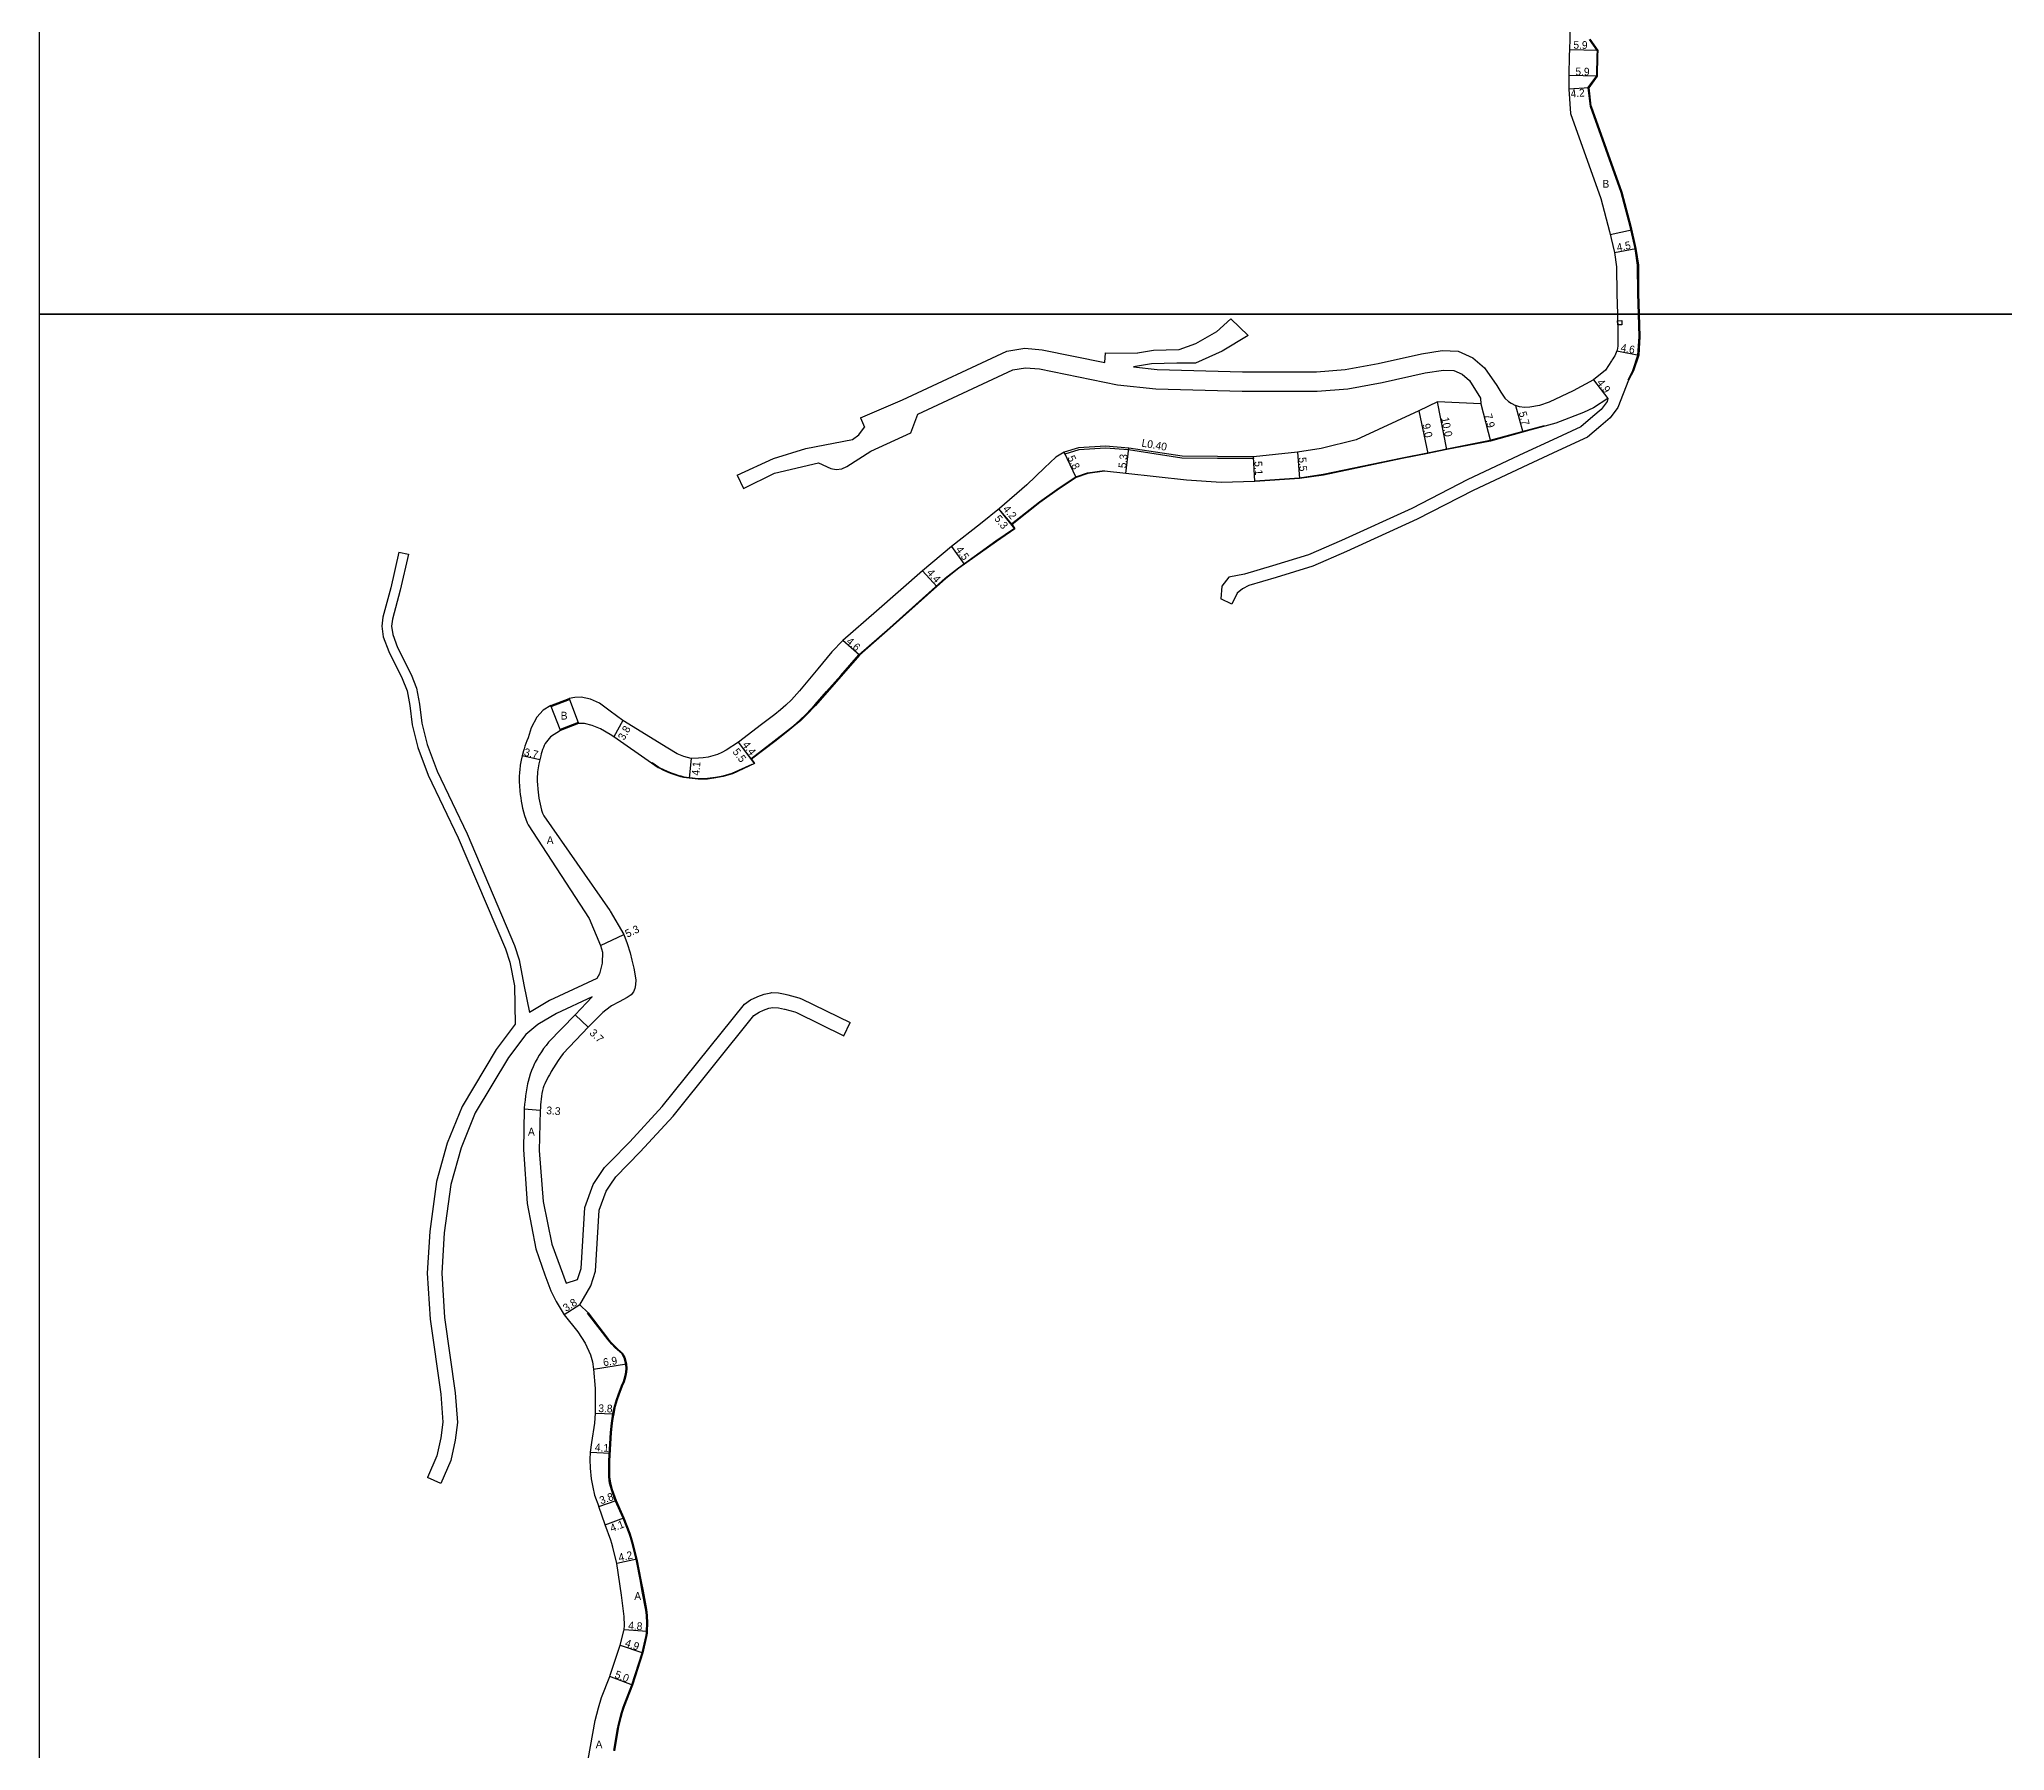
# Model space of a CAD drawing. Header units: metres. Extents: x -24000 to -21600, y -102000 to -99000.
# Drawn here: x -24000 to -23595, y -99896.1 to -99543.3 of the extents above; entities that cross this region are included whole.
import ezdxf

# ---------------------------------------------------------------- set-up
doc = ezdxf.new("R2010")
doc.units = ezdxf.units.M
doc.header["$LTSCALE"] = 2.5
for name, color, linetype in [('側溝・桝', 7, 'Continuous'), ('図郭', 7, 'Continuous'), ('幅員', 7, 'Continuous'), ('歩道・分離帯・安全施設', 7, 'Continuous'), ('舗装', 7, 'Continuous'), ('道路', 7, 'Continuous')]:
    doc.layers.add(name, color=color, linetype=linetype)
doc.styles.get("Standard").update_dxf_attribs({"font": ''})
doc.styles.get('Standard').set_extended_font_data('@MS PGothic')

msp = doc.modelspace()

# ---------------------------------------------------------------- linework, layer by layer
at = {"layer": '側溝・桝', "flags": 128}
msp.add_lwpolyline([(-23674.74, -99601.36), (-23673.89, -99601.33), (-23673.87, -99602.18), (-23674.72, -99602.2)], close=True, dxfattribs=at)
at = {"layer": '側溝・桝'}
msp.add_lwpolyline([(-23749.73, -99629.79), (-23757.2, -99629.77), (-23764.52, -99629.67), (-23775.52, -99628), (-23780.26, -99627.64), (-23785.75, -99627.96), (-23788.66, -99628.84), (-23788.82, -99628.47)], dxfattribs=at)
at = {"layer": '側溝・桝', "flags": 128}
msp.add_lwpolyline([(-23749.73, -99629.79), (-23749.75, -99629.39)], dxfattribs=at)
at = {"layer": '図郭'}
for points in [[(-24000, -99600), (-23200, -99600), (-23200, -99000), (-24000, -99000)], [(-24000, -100200), (-23200, -100200), (-23200, -99600), (-24000, -99600)]]:
    msp.add_lwpolyline(points, close=True, dxfattribs=at)
at = {"layer": '幅員', "flags": 128}
for points in [[(-23678.76, -99545.68), (-23684.66, -99545.53)], [(-23680.63, -99553.32), (-23684.82, -99553.64)], [(-23678.9, -99550.96), (-23684.79, -99550.84)], [(-23675.39, -99587.27), (-23670.96, -99586.45)], [(-23674.9, -99607.59), (-23670.39, -99608.46)], [(-23679.7, -99613.53), (-23676.73, -99617.42)], [(-23709.9, -99627.9), (-23711.88, -99618.09)], [(-23715.67, -99619.9), (-23713.88, -99628.72)], [(-23702.93, -99618.5), (-23700.96, -99626.15)], [(-23695.8, -99618.83), (-23694.3, -99624.32)], [(-23786.29, -99633.69), (-23788.82, -99628.47)], [(-23776.06, -99632.87), (-23775.48, -99627.6)], [(-23749.48, -99634.49), (-23749.75, -99629.39)], [(-23740.71, -99628.43), (-23740.26, -99633.91)], [(-23798.93, -99644.28), (-23802.25, -99640.15)], [(-23799.54, -99643.36), (-23802.25, -99640.15)], [(-23811.98, -99647.91), (-23809.37, -99651.57)], [(-23815.06, -99656.17), (-23817.99, -99652.89)], [(-23831, -99670.32), (-23834.44, -99667.28)], [(-23879.74, -99683.79), (-23881.57, -99687.12)], [(-23896.88, -99691.84), (-23900.49, -99691.03)], [(-23853.26, -99691.75), (-23855.93, -99688.25)], [(-23852.59, -99692.62), (-23855.93, -99688.25)], [(-23865.69, -99691.58), (-23866.05, -99695.67)], [(-23884.34, -99730.14), (-23879.54, -99727.9)], [(-23886.92, -99746.98), (-23889.58, -99744.4)], [(-23896.77, -99764.14), (-23900.06, -99763.88)], [(-23888.63, -99804.18), (-23891.82, -99806.24)], [(-23885.81, -99817.44), (-23878.99, -99816.4)], [(-23885.43, -99826.54), (-23881.63, -99826.67)], [(-23886.46, -99834.56), (-23882.37, -99834.8)], [(-23884.72, -99845.81), (-23881.14, -99844.52)]]:
    msp.add_lwpolyline(points, dxfattribs=at)
at = {"layer": '幅員'}
for points in [[(-23883.39, -99849.59), (-23879.56, -99848.13)], [(-23876.89, -99856.63), (-23880.98, -99857.54)], [(-23879.48, -99871.11), (-23874.7, -99871.48)], [(-23880.28, -99874.39), (-23875.64, -99875.95)], [(-23877.77, -99882.58), (-23882.44, -99880.79)]]:
    msp.add_lwpolyline(points, dxfattribs=at)
at = {"layer": '歩道・分離帯・安全施設', "flags": 128}
for points in [[(-23680.34, -99557.19), (-23680.78, -99553.28), (-23679.04, -99550.91), (-23678.94, -99546.72), (-23678.91, -99545.72), (-23680.52, -99543.39)], [(-23670.43, -99600), (-23670.55, -99595.74), (-23670.61, -99589.93), (-23671.11, -99586.47), (-23672.16, -99581.9), (-23674.02, -99574.9), (-23680.34, -99557.19)], [(-23672.59, -99613.54), (-23671.59, -99611.61), (-23670.54, -99608.43), (-23670.3, -99604.6), (-23670.43, -99600)], [(-23749.49, -99634.34), (-23740.28, -99633.76), (-23735.41, -99633.01), (-23719.14, -99629.62), (-23713.91, -99628.58), (-23709.93, -99627.75), (-23700.99, -99626), (-23692.88, -99623.78), (-23689.8, -99622.94)], [(-23799.64, -99643.25), (-23793.91, -99638.7), (-23789.85, -99635.8), (-23786.36, -99633.55), (-23783.97, -99632.74), (-23780.49, -99632.24)], [(-23831.1, -99670.22), (-23824.75, -99664.63), (-23813.32, -99654.42), (-23810.6, -99652.27), (-23802.86, -99646.73), (-23799.01, -99644.15)], [(-23853.35, -99691.63), (-23848.55, -99687.96), (-23845.82, -99685.84), (-23844.57, -99684.84), (-23843.26, -99683.71), (-23841.98, -99682.48), (-23840.16, -99680.54), (-23837.76, -99677.8), (-23834.85, -99674.49), (-23831.1, -99670.22)], [(-23873.73, -99692.41), (-23872.35, -99693.37), (-23872.13, -99693.49), (-23871.37, -99693.87), (-23870.59, -99694.22), (-23869.79, -99694.54), (-23868.99, -99694.83), (-23868.17, -99695.09), (-23867.78, -99695.2), (-23867.2, -99695.34), (-23866.62, -99695.45), (-23866.03, -99695.52), (-23864.2, -99695.7), (-23862.3, -99695.68), (-23860.62, -99695.45), (-23859.1, -99695.15), (-23857.19, -99694.6), (-23853.1, -99692.74)], [(-23876.11, -99861.16), (-23877.03, -99856.66), (-23877.87, -99853.15), (-23878.14, -99852.18), (-23878.44, -99851.33), (-23879.7, -99848.18), (-23881.3, -99844.52), (-23882.08, -99842.32), (-23882.47, -99840.98), (-23882.65, -99839.65), (-23882.64, -99838.44), (-23882.61, -99836.35), (-23882.28, -99830.52), (-23882.1, -99828.62), (-23881.97, -99827.63), (-23881.78, -99826.64), (-23881.51, -99825.35), (-23881.04, -99823.74), (-23880.74, -99822.78), (-23880.01, -99820.92), (-23879.63, -99819.99), (-23879.31, -99819.05), (-23879.13, -99818.07), (-23879.08, -99817.33), (-23879.14, -99816.43), (-23879.46, -99815.12), (-23879.97, -99814.26), (-23881.29, -99813.06), (-23882.02, -99812.3), (-23882.78, -99811.42), (-23887.02, -99805.94)]]:
    msp.add_lwpolyline(points, dxfattribs=at)
at = {"layer": '歩道・分離帯・安全施設'}
msp.add_lwpolyline([(-23881.63, -99896.1), (-23880.85, -99891.63), (-23880.57, -99890.34), (-23880, -99888.21), (-23879.66, -99887.11), (-23877.91, -99882.53), (-23875.79, -99875.91), (-23874.97, -99872.38), (-23874.88, -99871.86), (-23874.85, -99871.47), (-23874.82, -99869.82), (-23874.9, -99868.22), (-23875.02, -99867.18), (-23875.73, -99863.28), (-23876.11, -99861.16)], dxfattribs=at)
at = {"layer": '舗装'}
msp.add_lwpolyline([(-23676.24, -99583.58), (-23671.84, -99582.65)], dxfattribs=at)
at = {"layer": '道路', "flags": 128}
for points in [[(-23642.49, -99464.25), (-23648.14, -99468.37), (-23662.73, -99475.61), (-23665.77, -99477.2), (-23665.89, -99476.98), (-23666.5, -99477.32), (-23671.59, -99480.23), (-23675.75, -99482.89), (-23678.95, -99485.6), (-23680.81, -99488.22), (-23682.23, -99491.17), (-23683.24, -99493.84), (-23683.77, -99498.52), (-23684.08, -99522.9), (-23684.6, -99543.2), (-23684.66, -99545.53), (-23684.69, -99546.72)], [(-23678.79, -99546.72), (-23678.76, -99545.68), (-23680.4, -99543.3)], [(-23684.69, -99546.72), (-23684.79, -99550.84), (-23684.82, -99553.64), (-23684.44, -99558.65), (-23678.18, -99576.19), (-23676.38, -99582.96), (-23675.39, -99587.27), (-23674.96, -99590.26), (-23674.9, -99595.83), (-23674.78, -99600)], [(-23680.2, -99557.14), (-23680.63, -99553.32), (-23678.9, -99550.96), (-23678.79, -99546.72)], [(-23680.2, -99557.14), (-23673.88, -99574.86), (-23672.02, -99581.86), (-23670.96, -99586.45), (-23670.46, -99589.92), (-23670.4, -99595.74), (-23670.28, -99600)], [(-23754.44, -99600.95), (-23757.42, -99603.67), (-23761.75, -99606.11), (-23765.16, -99607.34), (-23770.38, -99607.48), (-23773.68, -99608.02)], [(-23754.44, -99600.95), (-23750.86, -99604.41)], [(-23674.78, -99600), (-23674.74, -99601.36), (-23674.72, -99602.2), (-23674.66, -99604.48), (-23674.66, -99604.91), (-23674.67, -99605.33), (-23674.67, -99605.76), (-23674.69, -99606.18), (-23674.72, -99606.61), (-23674.78, -99607.02), (-23674.86, -99607.43), (-23674.9, -99607.59), (-23675.02, -99607.93), (-23675.17, -99608.26), (-23675.34, -99608.58), (-23675.53, -99608.89), (-23675.72, -99609.2), (-23675.91, -99609.51), (-23675.97, -99609.61), (-23677.25, -99611.52)], [(-23670.28, -99600), (-23670.15, -99604.6), (-23670.39, -99608.46), (-23671.45, -99611.66), (-23672.46, -99613.61)], [(-23750.86, -99604.41), (-23756.21, -99607.6), (-23761.7, -99610.11), (-23765.56, -99610.12), (-23770.78, -99610.26), (-23774.53, -99610.89)], [(-23830.75, -99621.38), (-23822.08, -99617.65), (-23800.59, -99607.63), (-23796.89, -99607.02), (-23793.31, -99607.33), (-23780.4, -99609.96)], [(-23780.4, -99609.96), (-23780.26, -99607.96), (-23773.68, -99608.02)], [(-23774.53, -99610.89), (-23769.64, -99611.39), (-23752.06, -99611.87), (-23736.78, -99611.87), (-23730.88, -99611.4), (-23724.09, -99610.15), (-23715.16, -99608.15), (-23710.86, -99607.51), (-23707.6, -99607.65), (-23704.57, -99608.98), (-23702.19, -99611.06), (-23699.64, -99614.7), (-23698.81, -99616.11), (-23697.96, -99617.32), (-23697.22, -99617.99), (-23696.69, -99618.36), (-23695.8, -99618.83)], [(-23828.65, -99628.22), (-23820.41, -99624.44), (-23818.92, -99620.6), (-23799.4, -99611.49), (-23796.74, -99611.05), (-23793.89, -99611.3), (-23777.77, -99614.58), (-23769.9, -99615.38), (-23752.11, -99615.87), (-23736.62, -99615.87), (-23730.36, -99615.37), (-23723.29, -99614.07), (-23714.43, -99612.08), (-23710.65, -99611.52), (-23708.51, -99611.61), (-23706.74, -99612.39), (-23705.26, -99613.69), (-23702.96, -99617.29), (-23702.93, -99618.5)], [(-23672.46, -99613.61), (-23674.67, -99619.22), (-23676.28, -99621.39), (-23678.2, -99623.01), (-23680.93, -99625.36), (-23687.06, -99628.15), (-23693.26, -99631.06), (-23704.48, -99636.33), (-23716.07, -99642.28), (-23730.63, -99648.92), (-23737.57, -99651.96), (-23745.13, -99654.31), (-23750.71, -99655.92), (-23752.01, -99656.61), (-23753.13, -99657.54), (-23754.24, -99659.77)], [(-23677.25, -99611.52), (-23679.7, -99613.53), (-23683.92, -99615.81), (-23688.81, -99618.16), (-23690.83, -99618.83), (-23692.85, -99619.19), (-23693.93, -99619.22), (-23694.94, -99619.09), (-23695.8, -99618.83)], [(-23702.93, -99618.5), (-23711.88, -99618.09), (-23715.67, -99619.9), (-23728.59, -99625.93), (-23735.82, -99627.67), (-23740.71, -99628.43), (-23749.75, -99629.39), (-23757.2, -99629.37), (-23764.49, -99629.27), (-23775.48, -99627.6)], [(-23676.73, -99617.42), (-23676.9, -99618.03), (-23678.11, -99619.67), (-23679.82, -99621.1), (-23682.29, -99623.23), (-23688.11, -99625.88), (-23694.07, -99628.68), (-23705.58, -99634.09), (-23717.16, -99640.03), (-23731.65, -99646.63), (-23738.45, -99649.61), (-23745.85, -99651.91), (-23751.65, -99653.59), (-23754.87, -99654.19), (-23756.29, -99656.05), (-23756.48, -99658.65)], [(-23676.73, -99617.42), (-23679.69, -99619.29), (-23681.8, -99620.28), (-23687.44, -99622.45), (-23689.76, -99623.09)], [(-23830.75, -99621.38), (-23829.94, -99623.27)], [(-23856.17, -99633.2), (-23848.71, -99629.74), (-23842, -99627.7), (-23832.38, -99625.85), (-23831.09, -99624.9), (-23829.94, -99623.27)], [(-23689.76, -99623.09), (-23692.84, -99623.93), (-23700.96, -99626.15), (-23709.9, -99627.9), (-23713.88, -99628.72), (-23719.11, -99629.77), (-23735.38, -99633.16), (-23740.26, -99633.91), (-23749.48, -99634.49)], [(-23780.26, -99627.24), (-23785.82, -99627.56), (-23788.82, -99628.47), (-23790.52, -99629.5), (-23792.82, -99631.7), (-23796.46, -99635.18), (-23802.15, -99640.07), (-23806.04, -99643.21), (-23811.98, -99647.91), (-23817.99, -99652.89), (-23827.44, -99661.2), (-23834.44, -99667.28), (-23836.66, -99669.58), (-23839.53, -99673.13), (-23843.31, -99677.68), (-23845.01, -99679.49), (-23846.13, -99680.57), (-23847.28, -99681.57), (-23848.45, -99682.5), (-23851.14, -99684.59), (-23855.93, -99688.25), (-23858.45, -99689.88), (-23859.33, -99690.36), (-23860.25, -99690.75), (-23861.2, -99691.07), (-23862.17, -99691.3), (-23863.16, -99691.47), (-23864.15, -99691.55), (-23865.69, -99691.58), (-23867.15, -99691.21), (-23868.53, -99690.61), (-23870.46, -99689.47), (-23879.74, -99683.79), (-23882.36, -99681.82)], [(-23854.85, -99635.94), (-23848.49, -99632.81), (-23839.44, -99630.64), (-23836.9, -99631.82), (-23835.78, -99632), (-23834.6, -99631.88), (-23833.61, -99631.38), (-23828.65, -99628.22)], [(-23775.48, -99627.6), (-23780.26, -99627.24)], [(-23856.17, -99633.2), (-23854.85, -99635.94)], [(-23780.47, -99632.39), (-23783.94, -99632.88), (-23786.29, -99633.69), (-23789.76, -99635.92), (-23793.82, -99638.83), (-23799.54, -99643.36), (-23798.93, -99644.28), (-23802.77, -99646.86), (-23810.51, -99652.39), (-23813.22, -99654.53), (-23815.06, -99656.17), (-23824.65, -99664.75), (-23831, -99670.32)], [(-23749.48, -99634.49), (-23756.42, -99634.67), (-23763.61, -99634.24), (-23776.06, -99632.87), (-23780.47, -99632.39)], [(-23925.89, -99649.05), (-23927.55, -99656.39), (-23929.19, -99662.49), (-23929.42, -99664.32), (-23929.11, -99666.54), (-23928, -99669.51), (-23925.2, -99675.1), (-23924.19, -99677.63), (-23923.62, -99680.7), (-23923.17, -99684.67), (-23922, -99689.31), (-23919.88, -99695.01), (-23913.66, -99707.95), (-23903.92, -99730.86), (-23903.05, -99733.57), (-23902.1, -99738.47), (-23901.93, -99746.38)], [(-23923.94, -99649.5), (-23925.61, -99656.87), (-23927.22, -99662.88), (-23927.4, -99664.3), (-23927.16, -99666.04), (-23926.16, -99668.7), (-23923.37, -99674.28), (-23922.26, -99677.07), (-23921.64, -99680.41), (-23921.2, -99684.32), (-23920.08, -99688.72), (-23918.04, -99694.23), (-23911.84, -99707.12), (-23902.04, -99730.16), (-23901.11, -99733.07), (-23900.12, -99738.22), (-23899.01, -99743.96)], [(-23925.89, -99649.05), (-23923.94, -99649.5)], [(-23754.24, -99659.77), (-23756.48, -99658.65)], [(-23831, -99670.32), (-23834.74, -99674.59), (-23837.65, -99677.89), (-23840.05, -99680.64), (-23841.88, -99682.58), (-23843.16, -99683.83), (-23844.47, -99684.95), (-23845.72, -99685.96), (-23848.45, -99688.07), (-23853.26, -99691.75), (-23852.59, -99692.62), (-23857.15, -99694.74), (-23859.07, -99695.3), (-23860.6, -99695.6), (-23862.29, -99695.83), (-23864.21, -99695.85), (-23866.05, -99695.67), (-23866.64, -99695.6), (-23867.23, -99695.49), (-23867.82, -99695.35), (-23868.22, -99695.24), (-23869.04, -99694.97), (-23869.85, -99694.68), (-23870.65, -99694.36), (-23871.43, -99694.01), (-23872.2, -99693.62), (-23872.43, -99693.5), (-23873.82, -99692.53)], [(-23882.36, -99681.82), (-23884.52, -99680.19), (-23886.41, -99679.34), (-23888.35, -99678.97), (-23889.62, -99679.04), (-23890.83, -99679.25)], [(-23894.56, -99680.68), (-23896.19, -99681.66), (-23897.49, -99683.07), (-23898.61, -99685.3), (-23899.28, -99687.35), (-23899.55, -99687.96), (-23899.76, -99688.53), (-23899.94, -99689.07), (-23900.1, -99689.58), (-23900.23, -99690.03), (-23900.49, -99691.03), (-23900.7, -99691.96), (-23900.87, -99692.96), (-23900.99, -99693.94), (-23901.04, -99694.41), (-23901.09, -99695.35), (-23901.1, -99696.33), (-23901.06, -99697.3), (-23900.97, -99698.23), (-23900.96, -99698.35), (-23900.88, -99699), (-23900.79, -99699.67), (-23900.69, -99700.37), (-23900.56, -99701.08), (-23900.41, -99701.82), (-23900.24, -99702.57), (-23900.02, -99703.34), (-23899.75, -99704.12), (-23899.46, -99704.85), (-23899.28, -99705.24), (-23886.71, -99724.56), (-23884.34, -99730.14), (-23883.96, -99731.53), (-23884.01, -99733.78), (-23884.53, -99736.01), (-23885.07, -99736.97)], [(-23894.56, -99680.68), (-23894.49, -99680.87), (-23890.76, -99679.44)], [(-23890.76, -99679.44), (-23890.83, -99679.25)], [(-23892.59, -99685.82), (-23894.66, -99687.15), (-23895.72, -99688.51), (-23895.93, -99688.91), (-23896.11, -99689.33), (-23896.27, -99689.77), (-23896.42, -99690.2), (-23896.55, -99690.64), (-23896.67, -99691.03), (-23896.88, -99691.84), (-23897.07, -99692.67), (-23897.21, -99693.5), (-23897.32, -99694.34), (-23897.35, -99694.69), (-23897.39, -99695.47), (-23897.4, -99696.26), (-23897.36, -99697.05), (-23897.29, -99697.84), (-23897.28, -99697.91), (-23897.21, -99698.53), (-23897.12, -99699.16), (-23897.03, -99699.78), (-23896.92, -99700.4), (-23896.8, -99701.02), (-23896.65, -99701.63), (-23896.48, -99702.24), (-23896.28, -99702.83), (-23896.05, -99703.41), (-23896.04, -99703.42), (-23882.43, -99722.93), (-23882.36, -99723.04)], [(-23892.59, -99685.82), (-23892.66, -99685.63), (-23888.93, -99684.2)], [(-23888.86, -99684.38), (-23888.93, -99684.2)], [(-23882.36, -99686.66), (-23884.36, -99685.51), (-23886.09, -99684.81), (-23887.61, -99684.39), (-23888.86, -99684.38)], [(-23873.82, -99692.53), (-23881.57, -99687.12), (-23882.36, -99686.66)], [(-23882.36, -99723.04), (-23879.54, -99727.9), (-23878.84, -99729.71), (-23878.21, -99731.62), (-23877.89, -99733.17), (-23877.51, -99734.8), (-23877.09, -99737.19), (-23877.11, -99738.22), (-23877.29, -99738.97), (-23877.54, -99739.71), (-23878.05, -99740.29), (-23878.84, -99740.84), (-23880.51, -99741.77), (-23882.11, -99742.57), (-23882.36, -99742.78)], [(-23885.07, -99736.97), (-23894.83, -99741.47), (-23899.01, -99743.96)], [(-23882.36, -99774.73), (-23878.33, -99770.58), (-23871.66, -99763.36), (-23854.69, -99742.21), (-23853.44, -99741.37), (-23852.06, -99740.73), (-23851.91, -99740.67), (-23850.6, -99740.17), (-23849.23, -99739.87), (-23849.09, -99739.86), (-23847.68, -99739.92), (-23846.29, -99740.19), (-23845.74, -99740.31), (-23843.48, -99740.91), (-23842.9, -99741.12), (-23832.89, -99746.04)], [(-23886.09, -99740.72), (-23893.43, -99744.13), (-23897.27, -99746.42), (-23899.75, -99748.47), (-23903.34, -99753.24), (-23910.16, -99764.64), (-23913.07, -99771.83), (-23915.18, -99779.39), (-23916.54, -99789.37), (-23917.03, -99797.67), (-23916.47, -99806.84), (-23914.3, -99822.33), (-23913.8, -99828.46), (-23914.29, -99832.12), (-23915.22, -99836.27), (-23917.28, -99841.06)], [(-23886.09, -99740.72), (-23889.58, -99744.4), (-23895.06, -99750.07), (-23895.57, -99750.73), (-23896.06, -99751.4), (-23896.53, -99752.08), (-23896.98, -99752.77), (-23897.4, -99753.49), (-23897.79, -99754.21), (-23897.92, -99754.46), (-23898.25, -99755.18), (-23898.55, -99755.92), (-23898.81, -99756.67), (-23899.05, -99757.43), (-23899.26, -99758.2), (-23899.38, -99758.66), (-23899.55, -99759.49), (-23899.69, -99760.32), (-23899.81, -99761.15), (-23899.9, -99761.99), (-23899.98, -99762.83), (-23900.05, -99763.67), (-23900.06, -99763.88), (-23900.21, -99772.16), (-23899.45, -99783.29), (-23897.65, -99792.64), (-23895.85, -99798.01), (-23894.57, -99801.32), (-23893.49, -99803.55), (-23891.82, -99806.24), (-23889.03, -99809.76), (-23887.48, -99812.13), (-23886.42, -99814.51), (-23886.02, -99815.97), (-23885.81, -99817.44), (-23885.43, -99821.47), (-23885.43, -99826.54), (-23885.59, -99828.57), (-23886.22, -99832.61), (-23886.46, -99834.56), (-23886.53, -99836.08), (-23886.45, -99837.87), (-23886.24, -99840.1), (-23885.96, -99841.78), (-23885.56, -99843.43), (-23884.72, -99845.81)], [(-23882.36, -99742.78), (-23883.84, -99743.98), (-23886.92, -99746.98), (-23892.06, -99752.43), (-23892.6, -99753.14), (-23893.1, -99753.87), (-23893.58, -99754.61), (-23894.04, -99755.37), (-23894.49, -99756.13), (-23894.6, -99756.34), (-23894.86, -99756.79), (-23895.12, -99757.24), (-23895.37, -99757.69), (-23895.61, -99758.16), (-23895.83, -99758.63), (-23896.02, -99759.1), (-23896.15, -99759.5), (-23896.3, -99760.06), (-23896.42, -99760.64), (-23896.51, -99761.22), (-23896.59, -99761.8), (-23896.64, -99762.39), (-23896.69, -99762.98), (-23896.73, -99763.57), (-23896.77, -99764.14), (-23897.02, -99772.38), (-23896.15, -99782.92), (-23894.35, -99791.72), (-23891.44, -99799.74)], [(-23882.36, -99779.57), (-23881.17, -99777.8), (-23876.15, -99772.65), (-23869.38, -99765.32), (-23852.72, -99744.55), (-23851.65, -99743.86), (-23850.76, -99743.46), (-23849.68, -99743.07), (-23848.86, -99742.91), (-23847.65, -99742.99), (-23846.45, -99743.23), (-23846.35, -99743.25), (-23844.3, -99743.81), (-23843.98, -99743.93), (-23834.21, -99748.73)], [(-23901.93, -99746.38), (-23905.84, -99751.56), (-23912.85, -99763.3), (-23915.92, -99770.86), (-23918.12, -99778.78), (-23919.53, -99789.07), (-23920.04, -99797.67), (-23919.46, -99807.13), (-23917.28, -99822.65), (-23916.82, -99828.38), (-23917.25, -99831.59), (-23918.09, -99835.34), (-23920.01, -99839.82)], [(-23834.21, -99748.73), (-23832.89, -99746.04)], [(-23891.44, -99799.74), (-23889.08, -99799), (-23888.32, -99796.7), (-23887.58, -99784.12), (-23885.89, -99779.42), (-23883.5, -99775.9), (-23882.36, -99774.73)], [(-23888.63, -99804.18), (-23886.36, -99800.32), (-23885.35, -99797.27), (-23884.62, -99784.73), (-23883.19, -99780.79), (-23882.36, -99779.57)], [(-23888.63, -99804.18), (-23886.9, -99805.85), (-23882.67, -99811.33), (-23881.91, -99812.19), (-23881.18, -99812.95), (-23879.85, -99814.17), (-23879.32, -99815.06), (-23878.99, -99816.4), (-23878.93, -99817.33), (-23878.98, -99818.08), (-23879.17, -99819.09), (-23879.49, -99820.05), (-23879.88, -99820.98), (-23880.6, -99822.83), (-23880.89, -99823.78), (-23881.37, -99825.38), (-23881.63, -99826.67), (-23881.82, -99827.65), (-23881.95, -99828.63), (-23882.13, -99830.53), (-23882.46, -99836.36), (-23882.49, -99838.44), (-23882.5, -99839.64), (-23882.32, -99840.95), (-23881.94, -99842.27), (-23881.14, -99844.52)], [(-23917.28, -99841.06), (-23920.01, -99839.82)]]:
    msp.add_lwpolyline(points, dxfattribs=at)
for points in [[(-23894.56, -99680.68), (-23890.83, -99679.25), (-23890.76, -99679.44), (-23894.49, -99680.87)], [(-23892.66, -99685.63), (-23894.49, -99680.87), (-23890.76, -99679.44), (-23888.93, -99684.2)], [(-23892.66, -99685.63), (-23888.93, -99684.2), (-23888.86, -99684.38), (-23892.59, -99685.82)]]:
    msp.add_lwpolyline(points, close=True, dxfattribs=at)
at = {"layer": '道路'}
for points in [[(-23881.14, -99844.52), (-23879.56, -99848.13), (-23878.3, -99851.28), (-23878, -99852.14), (-23877.73, -99853.11), (-23876.89, -99856.63), (-23876.01, -99860.87), (-23875.58, -99863.25), (-23874.9, -99867), (-23874.75, -99868.24), (-23874.67, -99869.82), (-23874.7, -99871.48), (-23874.74, -99871.9)], [(-23882.37, -99880.57), (-23880.28, -99874.39), (-23879.52, -99871.42), (-23879.48, -99871.11), (-23879.43, -99870.28), (-23879.46, -99868.48), (-23880.01, -99864.05), (-23880.98, -99857.54), (-23881.79, -99854.16), (-23882.01, -99853.4), (-23882.23, -99852.75), (-23883.39, -99849.59), (-23884.72, -99845.81)], [(-23874.74, -99871.9), (-23874.85, -99872.55), (-23875.64, -99875.95), (-23877.77, -99882.58), (-23879.46, -99887.02), (-23879.85, -99888.22), (-23880.47, -99890.57), (-23880.68, -99891.56), (-23881.48, -99896.13)], [(-23887.25, -99899.87), (-23886.4, -99895.25), (-23885.46, -99889.89), (-23884.78, -99887.31), (-23884.11, -99885.18), (-23882.44, -99880.79), (-23882.37, -99880.57)]]:
    msp.add_lwpolyline(points, dxfattribs=at)

# ---------------------------------------------------------------- texts
at = {"layer": '側溝・桝'}
msp.add_text('L0.40', height=1.6, rotation=350.0364, dxfattribs=at).set_placement((-23772.93, -99627.28))
at = {"layer": '幅員'}
for s, rotation, p in [('5.9', 358.5251, (-23683.86, -99545.27)), ('5.9', 358.7948, (-23683.44, -99550.77)), ('4.2', 4.2583, (-23684.36, -99555.34)), ('4.5', 10.5165, (-23674.77, -99587.05)), ('4.6', 349.1268, (-23674.2, -99607.62)), ('4.9', 307.2946, (-23679.11, -99614.14)), ('10.0', 281.4439, (-23711.11, -99621.41)), ('7.9', 284.4889, (-23702.25, -99620.75)), ('5.7', 285.294, (-23695.14, -99620.29)), ('9.0', 281.4746, (-23714.99, -99622.72)), ('5.8', 295.8245, (-23788.16, -99629.59)), ('5.3', 83.7242, (-23776.04, -99631.82)), ('5.1', 273.0943, (-23749.6, -99630.34)), ('5.5', 274.6582, (-23740.52, -99629.56)), ('5.3', 308.851, (-23803.29, -99642.21)), ('4.2', 310.149, (-23801.54, -99640.24)), ('4.5', 305.5629, (-23811.23, -99648.54)), ('4.4', 311.785, (-23817.22, -99653.38)), ('4.6', 318.5066, (-23833.85, -99667.66)), ('3.8', 61.2291, (-23879.46, -99687.97)), ('3.7', 347.2363, (-23900.23, -99690.99)), ('5.5', 307.3983, (-23857.22, -99690.25)), ('4.4', 307.3983, (-23855.2, -99688.8)), ('4.1', 84.9809, (-23863.99, -99695.16)), ('5.3', 25.0338, (-23878.81, -99728.55)), ('3.7', 315.89, (-23886.74, -99748.32)), ('3.3', 355.3713, (-23895.56, -99764.89)), ('3.8', 32.8073, (-23891.44, -99805.7)), ('6.9', 8.6242, (-23883.69, -99816.87)), ('3.8', 358.01, (-23884.81, -99826.31)), ('4.1', 356.7429, (-23885.54, -99834.36)), ('3.8', 19.874, (-23884.22, -99845.36)), ('4.1', 20.9114, (-23882.02, -99851.07)), ('4.2', 12.5719, (-23880.46, -99857.12)), ('4.8', 355.5687, (-23878.68, -99871.07)), ('4.9', 341.3613, (-23879.45, -99874.56)), ('5.0', 339.1089, (-23881.56, -99881.02))]:
    msp.add_text(s, height=1.6, rotation=rotation, dxfattribs=at).set_placement(p)
at = {"layer": '舗装'}
for s, p in [('B', (-23677.86, -99573.93)), ('B', (-23892.55, -99683.56)), ('A', (-23895.42, -99709.22)), ('A', (-23899.29, -99769.32)), ('A', (-23877.38, -99865.03)), ('A', (-23885.34, -99895.62))]:
    msp.add_text(s, height=1.6, dxfattribs=at).set_placement(p)

doc.saveas('drawing.dxf')
